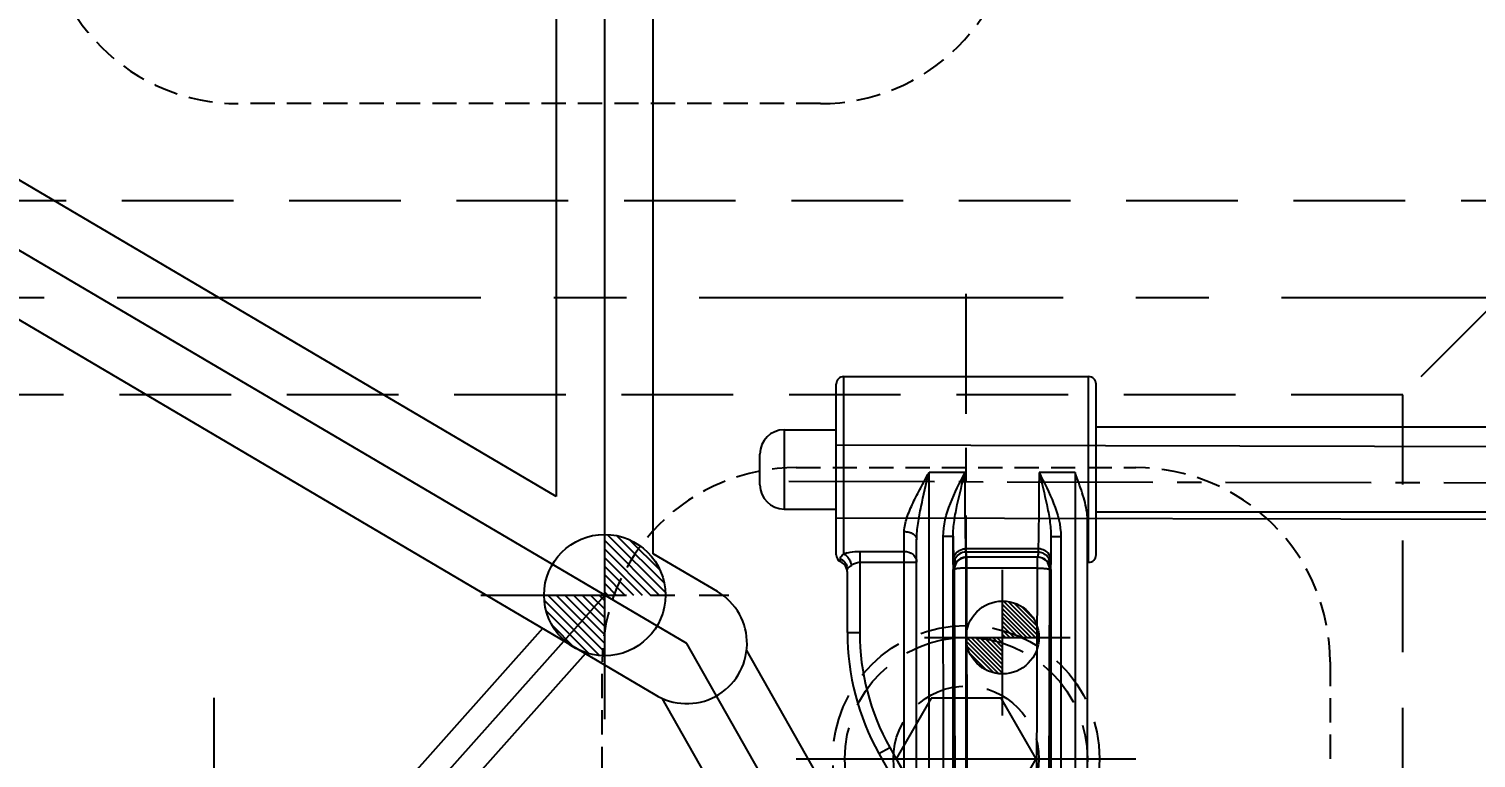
# Model space of a CAD drawing. Header units: millimetres. Extents: x 25970 to 27273, y -22508 to -21586.
# Drawn here: x 26634 to 26693.6, y -21922.7 to -21892.7 of the extents above; entities that cross this region are included whole.
import ezdxf

# ---------------------------------------------------------------- set-up
doc = ezdxf.new("R2010")
doc.units = ezdxf.units.MM
doc.header["$LTSCALE"] = 8
for name, pattern in [('CENTER', [2, 1.25, -0.25, 0.25, -0.25]), ('CENTER2', [1.125, 0.75, -0.125, 0.125, -0.125]), ('HIDDEN', [0.375, 0.25, -0.125]), ('HIDDEN2', [0.1875, 0.125, -0.0625])]:
    doc.linetypes.add(name, pattern=pattern)
doc.layers.get('DEFPOINTS').update_dxf_attribs({"color": 6})
for name, color, linetype in [('Cav-cor', 30, 'Continuous'), ('CL', 1, 'Continuous'), ('PIN', 5, 'Continuous'), ('SCREW', 52, 'HIDDEN'), ('WT', 4, 'Continuous')]:
    doc.layers.add(name, color=color, linetype=linetype)
doc.layers.add('dim', color=3, linetype='Continuous', lineweight=15)
doc.styles.get("Standard").update_dxf_attribs({"font": 'txt.shx', "width": 0.8, "bigfont": 'chineset.shx'})
doc.dimstyles.new('ISO-25', dxfattribs={"dimtxt": 5, "dimasz": 4, "dimexe": 0.3, "dimexo": 0.3, "dimtad": 0, "dimzin": 1, "dimdsep": 46, "dimtxsty": 'Standard', "dimcen": 0, "dimclrd": 3, "dimclre": 3, "dimclrt": 3, "dimazin": 0, "dimtfac": 1, "dimtofl": 0, "dimtmove": 0, "dimatfit": 0, "dimfxl": 0, "dimarcsym": 0})

# ---------------------------------------------------------------- blocks, each defined once
blk = doc.blocks.new('20160809.090037')
at = {"layer": 'PIN'}
for p, q in [((0.5, -5), (0.5, 2)), ((0.5, 2), (4.5, 2)), ((0.5, 1.5), (4.5, 1.5)), ((4.5, -4.5), (4.5, 1.5)), ((-46.855, 0.102), (0, 0)), ((-46.855, -2.898), (-46.855, 0.102)), ((-46.855, -2.898), (0, -3)), ((0.5, -4.5), (4.5, -4.5)), ((0.5, -5), (4.5, -5))]:
    blk.add_line(p, q, dxfattribs=at)
at = {"layer": 'PIN', "linetype": 'CENTER2'}
blk.add_line((-48.804, -1.398), (5.704, -1.5), dxfattribs=at)
at = {"layer": 'PIN'}
for centre, start, end in [((0, 0.5), 270, 0), ((0, -3.5), 0, 90)]:
    blk.add_arc(centre, 0.5, start, end, dxfattribs=at)
blk = doc.blocks.new('20100512.182342')
at = {"linetype": 'HIDDEN'}
blk.add_circle((0, 0), 5.5, dxfattribs=at)
at = {"layer": 'SCREW', "linetype": 'CENTER', "ltscale": 5}
for p, q in [((0, -7.042), (0, 7.042)), ((-7, 0), (7, 0))]:
    blk.add_line(p, q, dxfattribs=at)
at = {"layer": 'SCREW', "linetype": 'Continuous'}
blk.add_lwpolyline([(-1.443, 2.5), (-2.887, 0), (-1.443, -2.5), (1.443, -2.5), (2.887, 0), (1.443, 2.5)], close=True, dxfattribs=at)
at = {"layer": 'SCREW'}
for radius in [5, 3]:
    blk.add_circle((0, 0), radius, dxfattribs=at)
blk = doc.blocks.new('*D27274')
at = {"layer": 'DEFPOINTS', "color": 0}
for p in [(26621.607, -21903.733), (26706.607, -21949.276), (26706.607, -21990.461)]:
    blk.add_point(p, dxfattribs=at)
at = {"layer": 'dim', "color": 3, "lineweight": -2}
for p, q in [((26621.607, -21904.033), (26621.607, -21990.761)), ((26706.607, -21949.576), (26706.607, -21990.761)), ((26625.607, -21990.461), (26656.149, -21990.461)), ((26702.607, -21990.461), (26672.066, -21990.461))]:
    blk.add_line(p, q, dxfattribs=at)
at = {"layer": 'dim', "color": 3}
for points in [[(26625.607, -21989.795), (26625.607, -21991.128), (26621.607, -21990.461)], [(26702.607, -21991.128), (26702.607, -21989.795), (26706.607, -21990.461)]]:
    blk.add_solid(points, dxfattribs=at)
at = {"layer": 'dim', "color": 3, "insert": (26664.107, -21990.461), "char_height": 5, "attachment_point": 5}
blk.add_mtext('85.00', dxfattribs=at)

msp = doc.modelspace()

# ---------------------------------------------------------------- hatches: boundary and pattern name
at = {"layer": 'PIN', "linetype": 'Continuous'}
h = msp.add_hatch(dxfattribs=at)
h.set_pattern_fill('ANSI31', color=161, scale=2, angle=90, style=0)
h.set_pattern_definition([(135, (26862.99349, -21930.22514), (-0.1767767, -0.1767767), [])])
h.paths.add_polyline_path([(26657.711, -21915.985), (26655.211, -21915.985, 0.414214), (26657.711, -21918.485)])
h.paths.add_polyline_path([(26657.711, -21913.485), (26657.711, -21915.985), (26660.211, -21915.985, 0.414214)])
h = msp.add_hatch(dxfattribs=at)
h.set_pattern_fill('ANSI31', color=3, angle=90, style=0)
h.set_pattern_definition([(135, (26879.38949, -21931.97232), (-0.08838835, -0.08838835), [])])
h.paths.add_polyline_path([(26674.107, -21917.733), (26672.607, -21917.733, 0.414214), (26674.107, -21919.233)])
h.paths.add_polyline_path([(26674.107, -21916.233), (26674.107, -21917.733), (26675.607, -21917.733, 0.414214)])

# ---------------------------------------------------------------- linework, layer by layer
at = {"linetype": 'HIDDEN2'}
for points in [[(26634.607, -21887.733), (26634.607, -21873.733, -0.414214), (26642.607, -21865.733), (26666.607, -21865.733, -0.414214), (26674.607, -21873.733), (26674.607, -21887.733, -0.414214), (26666.607, -21895.733), (26642.607, -21895.733, -0.414214)], [(26679.607, -21950.733), (26665.607, -21950.733, -0.414214), (26657.607, -21942.733), (26657.607, -21918.733, -0.414214), (26665.607, -21910.733), (26679.607, -21910.733, -0.414214), (26687.607, -21918.733), (26687.607, -21942.733, -0.414214)]]:
    msp.add_lwpolyline(points, format="xyb", close=True, dxfattribs=at)
at = {"layer": 'Cav-cor', "color": 241}
for p, q in [((26657.711, -21915.985), (26657.711, -21864.508)), ((26655.711, -21875.886), (26655.711, -21911.927)), ((26659.711, -21914.284), (26659.711, -21876.144)), ((26655.711, -21911.927), (26624.607, -21893.599)), ((26661.096, -21917.978), (26621.607, -21894.733)), ((26624.548, -21899.318), (26659.776, -21920.076)), ((26667.558, -21906.982), (26677.656, -21906.982)), ((26667.558, -21906.982), (26667.558, -21914.288)), ((26677.656, -21914.632), (26677.656, -21906.982)), ((26667.252, -21914.326), (26667.252, -21907.288)), ((26677.962, -21914.326), (26677.962, -21907.288)), ((26665.107, -21909.175), (26667.252, -21909.175)), ((26665.107, -21909.175), (26665.107, -21912.439)), ((26677.962, -21909.057), (26696.133, -21909.057)), ((26664.107, -21911.439), (26664.107, -21910.175)), ((26672.562, -21910.931), (26671.077, -21910.931)), ((26671.077, -21930.828), (26671.077, -21910.931)), ((26677.095, -21910.931), (26675.611, -21910.931)), ((26677.095, -21910.931), (26677.095, -21933.127)), ((26665.107, -21912.439), (26667.252, -21912.439)), ((26677.605, -21934.925), (26677.605, -21912.821)), ((26677.962, -21912.557), (26696.133, -21912.557)), ((26670.057, -21923.336), (26670.057, -21913.365)), ((26671.67, -21928.657), (26671.662, -21913.577)), ((26672.07, -21914.724), (26672.069, -21913.564)), ((26676.103, -21913.564), (26676.103, -21914.724)), ((26676.511, -21913.577), (26676.503, -21928.657)), ((26668.221, -21914.182), (26670.057, -21914.182)), ((26668.221, -21914.182), (26668.221, -21917.529)), ((26670.567, -21925.408), (26670.567, -21913.706)), ((26675.574, -21914.079), (26672.599, -21914.079)), ((26672.599, -21914.214), (26672.599, -21914.079)), ((26675.574, -21914.214), (26672.599, -21914.214)), ((26675.574, -21914.079), (26675.574, -21914.214)), ((26662.355, -21915.842), (26659.711, -21914.284)), ((26667.425, -21914.588), (26667.425, -21914.49)), ((26668.221, -21914.632), (26670.567, -21914.632)), ((26672.089, -21914.516), (26672.137, -21914.516)), ((26672.089, -21914.933), (26672.089, -21914.516)), ((26675.544, -21914.423), (26672.629, -21914.423)), ((26672.649, -21924.717), (26672.629, -21914.423)), ((26675.524, -21924.717), (26675.544, -21914.423)), ((26676.084, -21914.516), (26676.036, -21914.516)), ((26676.084, -21914.516), (26676.084, -21914.933)), ((26677.605, -21914.632), (26677.656, -21914.632)), ((26667.711, -21917.529), (26667.711, -21915.059)), ((26672.078, -21928.643), (26672.07, -21914.933)), ((26672.119, -21914.933), (26672.139, -21924.776)), ((26675.544, -21914.873), (26672.629, -21914.873)), ((26676.034, -21924.776), (26676.054, -21914.933)), ((26676.103, -21914.933), (26676.095, -21928.643)), ((26649.155, -21925.592), (26657.711, -21915.985)), ((26655.155, -21917.353), (26648.408, -21924.927)), ((26667.711, -21917.529), (26668.221, -21917.529)), ((26656.911, -21918.388), (26649.902, -21926.258)), ((26667.231, -21928.803), (26661.096, -21917.978)), ((26663.558, -21918.266), (26668.971, -21927.816)), ((26665.491, -21929.789), (26660.079, -21920.238)), ((26669.012, -21922.513), (26669.457, -21922.264)), ((26669.012, -21922.513), (26670.502, -21925.174)), ((26669.457, -21922.264), (26670.057, -21923.336))]:
    msp.add_line(p, q, dxfattribs=at)
for centre, radius, start, end in [((26667.558, -21907.288), 0.306, 90, 180), ((26677.656, -21907.288), 0.306, 360, 90.00189), ((26665.107, -21910.175), 1, 90, 180), ((26665.107, -21911.439), 1, 180, 270), ((26748.753, -21912.518), 76.69, 180.78092, 181.30559), ((26668.149, -21916.011), 1.821, 103.94802, 108.91318), ((26672.606, -21914.728), 0.514, 90.84565, 155.01535), ((26672.603, -21914.673), 0.593, 90.44559, 105.77312), ((26675.567, -21914.728), 0.513, 79.13608, 89.18708), ((26667.558, -21914.326), 0.306, 180, 244.0555), ((26667.201, -21915.059), 0.51, 0, 64.05553), ((26669.147, -21916.027), 2.355, 132.41144, 133.26662), ((26667.1, -21914.931), 0.81, 12.72736, 23.9589), ((26667.256, -21913.936), 1.033, 305.4507, 307.82615), ((26668.272, -21915.243), 0.622, 119.54288, 127.95417), ((26714.295, -21913.303), 42.224, 181.30664, 181.64575), ((26672.604, -21914.951), 0.516, 154.19883, 177.98287), ((26674.116, -21914.951), 2.027, 175.35717, 179.50635), ((26672.629, -21914.933), 0.51, 113.80692, 180.00271), ((26672.641, -21914.966), 0.556, 149.1276, 154.21103), ((26672.625, -21914.956), 0.537, 135.05723, 149.16882), ((26672.613, -21914.939), 0.515, 90.04393, 102.66767), ((26675.56, -21914.938), 0.515, 44.73493, 89.96722), ((26675.544, -21914.933), 0.51, 359.99729, 66.19308), ((26675.543, -21914.96), 0.542, 25.70359, 44.68191), ((26675.558, -21914.738), 0.527, 24.96758, 44.36971), ((26674.304, -21914.918), 1.778, 8.75814, 13.07811), ((26674.099, -21914.949), 1.986, 0.44508, 8.73036), ((26677.656, -21914.326), 0.306, 269.99811, 0), ((26661.096, -21917.978), 2.479, 237.81222, 59.49195), ((26677.911, -21917.529), 10.2, 180, 209.24883), ((26677.911, -21917.529), 9.69, 180, 209.24883)]:
    msp.add_arc(centre, radius, start, end, dxfattribs=at)
for points, knots in [([(26670.057, -21913.365), (26670.057, -21913.171), (26670.16, -21912.762), (26670.416, -21912.169), (26670.734, -21911.554), (26670.962, -21911.141), (26671.077, -21910.931)], [0, 0, 0, 0, 0.219071, 0.466409, 0.729525, 1, 1, 1, 1]), ([(26670.567, -21913.706), (26670.567, -21913.48), (26670.618, -21913.019), (26670.793, -21912.094), (26670.964, -21911.398), (26671.077, -21910.931)], [0, 0, 0, 0, 0.240165, 0.489421, 1, 1, 1, 1]), ([(26671.662, -21913.577), (26671.661, -21913.109), (26671.917, -21912.178), (26672.346, -21911.348), (26672.562, -21910.931)], [0, 0, 0, 0, 0.498779, 1, 1, 1, 1]), ([(26672.069, -21913.564), (26672.068, -21913.344), (26672.112, -21912.902), (26672.281, -21912.023), (26672.45, -21911.369), (26672.562, -21910.931)], [0, 0, 0, 0, 0.245485, 0.494076, 1, 1, 1, 1]), ([(26672.599, -21914.079), (26672.584, -21913.633), (26672.568, -21912.583), (26672.563, -21911.533), (26672.562, -21910.931)], [0, 0, 0, 0, 0.42566, 1, 1, 1, 1]), ([(26675.611, -21910.931), (26675.61, -21911.533), (26675.605, -21912.583), (26675.589, -21913.633), (26675.574, -21914.079)], [0, 0, 0, 0, 0.57434, 1, 1, 1, 1]), ([(26675.611, -21910.931), (26675.827, -21911.348), (26676.256, -21912.178), (26676.512, -21913.109), (26676.511, -21913.577)], [0, 0, 0, 0, 0.50122, 1, 1, 1, 1]), ([(26675.611, -21910.931), (26675.723, -21911.369), (26675.892, -21912.023), (26676.061, -21912.902), (26676.105, -21913.344), (26676.103, -21913.564)], [0, 0, 0, 0, 0.505923, 0.754515, 1, 1, 1, 1]), ([(26677.589, -21912.584), (26677.554, -21912.307), (26677.395, -21911.749), (26677.197, -21911.209), (26677.095, -21910.931)], [0, 0, 0, 0, 0.485451, 1, 1, 1, 1]), ([(26670.057, -21913.365), (26670.123, -21913.365), (26670.25, -21913.381), (26670.416, -21913.452), (26670.535, -21913.562), (26670.567, -21913.661), (26670.567, -21913.706)], [0, 0, 0, 0, 0.293581, 0.563729, 0.796931, 1, 1, 1, 1]), ([(26672.069, -21913.564), (26672.068, -21913.566), (26672.054, -21913.566), (26672.033, -21913.57), (26671.994, -21913.571), (26671.944, -21913.573), (26671.883, -21913.575), (26671.788, -21913.576), (26671.713, -21913.577), (26671.662, -21913.577)], [0, 0, 0, 0, 0.023033, 0.082111, 0.175658, 0.299956, 0.450529, 0.621857, 1, 1, 1, 1]), ([(26676.103, -21913.564), (26676.102, -21913.654), (26676.097, -21913.972), (26676.091, -21914.289), (26676.084, -21914.516)], [0, 0, 0, 0, 0.285761, 1, 1, 1, 1]), ([(26676.103, -21913.564), (26676.105, -21913.566), (26676.119, -21913.566), (26676.14, -21913.57), (26676.179, -21913.571), (26676.229, -21913.573), (26676.29, -21913.575), (26676.385, -21913.576), (26676.46, -21913.577), (26676.511, -21913.577)], [0, 0, 0, 0, 0.023032, 0.082111, 0.175658, 0.299955, 0.450529, 0.621857, 1, 1, 1, 1]), ([(26667.71, -21914.244), (26667.75, -21914.234), (26667.918, -21914.197), (26668.09, -21914.182), (26668.221, -21914.182)], [0, 0, 0, 0, 0.238436, 1, 1, 1, 1]), ([(26670.057, -21914.182), (26670.185, -21914.182), (26670.385, -21914.25), (26670.539, -21914.451), (26670.567, -21914.573), (26670.567, -21914.632)], [0, 0, 0, 0, 0.516336, 0.76258, 1, 1, 1, 1]), ([(26672.115, -21914.382), (26672.141, -21914.315), (26672.233, -21914.191), (26672.369, -21914.122), (26672.442, -21914.102)], [0, 0, 0, 0, 0.482675, 1, 1, 1, 1]), ([(26672.599, -21914.214), (26672.6, -21914.244), (26672.602, -21914.295), (26672.605, -21914.354), (26672.607, -21914.389), (26672.609, -21914.408), (26672.61, -21914.416), (26672.612, -21914.423), (26672.613, -21914.423)], [0, 0, 0, 0, 0.417067, 0.733066, 0.847205, 0.930027, 0.980717, 1, 1, 1, 1]), ([(26675.574, -21914.214), (26675.574, -21914.244), (26675.571, -21914.295), (26675.568, -21914.354), (26675.566, -21914.389), (26675.564, -21914.408), (26675.561, -21914.416), (26675.561, -21914.423), (26675.56, -21914.423)], [0, 0, 0, 0, 0.417482, 0.733846, 0.848092, 0.931172, 0.982144, 1, 1, 1, 1]), ([(26675.935, -21914.369), (26675.917, -21914.352), (26675.84, -21914.283), (26675.741, -21914.238), (26675.664, -21914.224)], [0, 0, 0, 0, 0.242393, 1, 1, 1, 1]), ([(26676.058, -21914.382), (26676.033, -21914.315), (26675.94, -21914.192), (26675.804, -21914.123), (26675.731, -21914.102)], [0, 0, 0, 0, 0.482635, 1, 1, 1, 1]), ([(26667.425, -21914.49), (26667.425, -21914.477), (26667.436, -21914.405), (26667.491, -21914.351), (26667.533, -21914.312)], [0, 0, 0, 0, 0.190645, 1, 1, 1, 1]), ([(26667.558, -21914.288), (26667.577, -21914.297), (26667.657, -21914.341), (26667.722, -21914.409), (26667.763, -21914.466)], [0, 0, 0, 0, 0.22664, 1, 1, 1, 1]), ([(26667.711, -21914.935), (26667.711, -21914.914), (26667.727, -21914.867), (26667.766, -21914.84), (26667.787, -21914.825)], [0, 0, 0, 0, 0.451168, 1, 1, 1, 1]), ([(26667.787, -21914.825), (26667.792, -21914.822), (26667.815, -21914.806), (26667.838, -21914.79), (26667.856, -21914.778)], [0, 0, 0, 0, 0.226911, 1, 1, 1, 1]), ([(26672.137, -21914.516), (26672.144, -21914.533), (26672.165, -21914.601), (26672.161, -21914.677), (26672.141, -21914.724)], [0, 0, 0, 0, 0.271635, 1, 1, 1, 1]), ([(26672.5, -21914.436), (26672.474, -21914.442), (26672.38, -21914.471), (26672.295, -21914.527), (26672.245, -21914.577)], [0, 0, 0, 0, 0.276151, 1, 1, 1, 1]), ([(26676.036, -21914.516), (26676.029, -21914.533), (26676.008, -21914.601), (26676.012, -21914.677), (26676.032, -21914.724)], [0, 0, 0, 0, 0.271629, 1, 1, 1, 1]), ([(26676.084, -21914.933), (26676.084, -21914.916), (26676.077, -21914.844), (26676.056, -21914.773), (26676.032, -21914.724)], [0, 0, 0, 0, 0.243934, 1, 1, 1, 1]), ([(26672.629, -21914.873), (26672.565, -21914.873), (26672.445, -21914.876), (26672.305, -21914.886), (26672.213, -21914.899), (26672.165, -21914.909), (26672.136, -21914.918), (26672.12, -21914.928), (26672.119, -21914.933)], [0, 0, 0, 0, 0.372192, 0.689762, 0.813295, 0.907186, 0.968882, 1, 1, 1, 1]), ([(26675.544, -21914.873), (26675.608, -21914.873), (26675.728, -21914.876), (26675.868, -21914.886), (26675.96, -21914.899), (26676.008, -21914.909), (26676.037, -21914.918), (26676.053, -21914.928), (26676.054, -21914.933)], [0, 0, 0, 0, 0.372192, 0.689762, 0.813295, 0.907186, 0.968882, 1, 1, 1, 1])]:
    msp.add_open_spline(points, degree=3, knots=knots, dxfattribs=at)
for points in [[(26677.605, -21912.821), (26677.605, -21912.742), (26677.599, -21912.663), (26677.589, -21912.584)], [(26675.731, -21914.102), (26675.68, -21914.087), (26675.627, -21914.079), (26675.574, -21914.079)], [(26667.425, -21914.49), (26667.481, -21914.517), (26667.533, -21914.554), (26667.576, -21914.599)], [(26667.576, -21914.599), (26667.619, -21914.644), (26667.653, -21914.698), (26667.676, -21914.755)], [(26667.676, -21914.755), (26667.699, -21914.812), (26667.711, -21914.874), (26667.711, -21914.935)], [(26667.763, -21914.466), (26667.793, -21914.509), (26667.819, -21914.554), (26667.84, -21914.602)], [(26667.966, -21914.702), (26667.992, -21914.687), (26668.02, -21914.674), (26668.049, -21914.663)], [(26668.049, -21914.663), (26668.104, -21914.643), (26668.163, -21914.632), (26668.221, -21914.632)], [(26672.089, -21914.516), (26672.089, -21914.47), (26672.098, -21914.424), (26672.115, -21914.382)], [(26672.137, -21914.516), (26672.116, -21914.605), (26672.103, -21914.695), (26672.095, -21914.787)], [(26672.423, -21914.467), (26672.487, -21914.438), (26672.559, -21914.423), (26672.629, -21914.423)], [(26675.75, -21914.467), (26675.686, -21914.438), (26675.614, -21914.423), (26675.544, -21914.423)], [(26676.084, -21914.516), (26676.084, -21914.47), (26676.075, -21914.424), (26676.058, -21914.382)]]:
    msp.add_open_spline(points, degree=3, dxfattribs=at)
at = {"layer": 'CL', "color": 6, "linetype": 'CENTER', "ltscale": 0.7}
msp.add_line((26672.607, -21953.311), (26672.607, -21903.576), dxfattribs=at)
at = {"layer": 'CL', "color": 6, "linetype": 'CENTER'}
msp.add_line((26641.607, -21945.099), (26641.607, -21920.222), dxfattribs=at)
at = {"layer": 'PIN', "color": 161, "linetype": 'CENTER2'}
for p, q in [((26657.711, -21921.095), (26657.711, -21910.876)), ((26652.602, -21915.985), (26662.821, -21915.985))]:
    msp.add_line(p, q, dxfattribs=at)
at = {"layer": 'PIN', "color": 3, "linetype": 'CENTER2'}
for p, q in [((26674.107, -21920.943), (26674.107, -21914.523)), ((26670.897, -21917.733), (26677.317, -21917.733))]:
    msp.add_line(p, q, dxfattribs=at)
at = {"layer": 'PIN', "color": 161, "linetype": 'Continuous'}
msp.add_circle((26657.711, -21915.985), 2.5, dxfattribs=at)
at = {"layer": 'PIN', "color": 3, "linetype": 'Continuous'}
msp.add_circle((26674.107, -21917.733), 1.5, dxfattribs=at)
at = {"layer": 'WT', "color": 125, "linetype": 'HIDDEN', "ltscale": 2.3}
for p, q in [((26766.607, -21899.733), (26621.607, -21899.733)), ((26694.607, -21903.733), (26690.607, -21907.733)), ((26690.607, -21907.733), (26621.607, -21907.733)), ((26690.607, -21959.733), (26690.607, -21907.733))]:
    msp.add_line(p, q, dxfattribs=at)
at = {"layer": 'WT', "color": 125, "linetype": 'CENTER', "ltscale": 1.5}
msp.add_line((26796.607, -21903.733), (26621.607, -21903.733), dxfattribs=at)

# ---------------------------------------------------------------- block references
at = {"linetype": 'Continuous'}
msp.add_blockref('20100512.182342', (26672.607, -21922.733), dxfattribs=at)
at = {"layer": 'dim'}
msp.add_blockref('20160809.090037', (26714.107, -21909.899), dxfattribs=at)

# ---------------------------------------------------------------- dimensions: what is measured, and where the dimension line sits
dim = msp.add_linear_dim(base=(26706.607, -21990.461), p1=(26621.607, -21903.733), p2=(26706.607, -21949.276), dimstyle='ISO-25', dxfattribs=at)
dim.commit()
dim.dimension.update_dxf_attribs({"geometry": '*D27274', "text_midpoint": (26664.107, -21990.461)})

doc.saveas('drawing.dxf')
